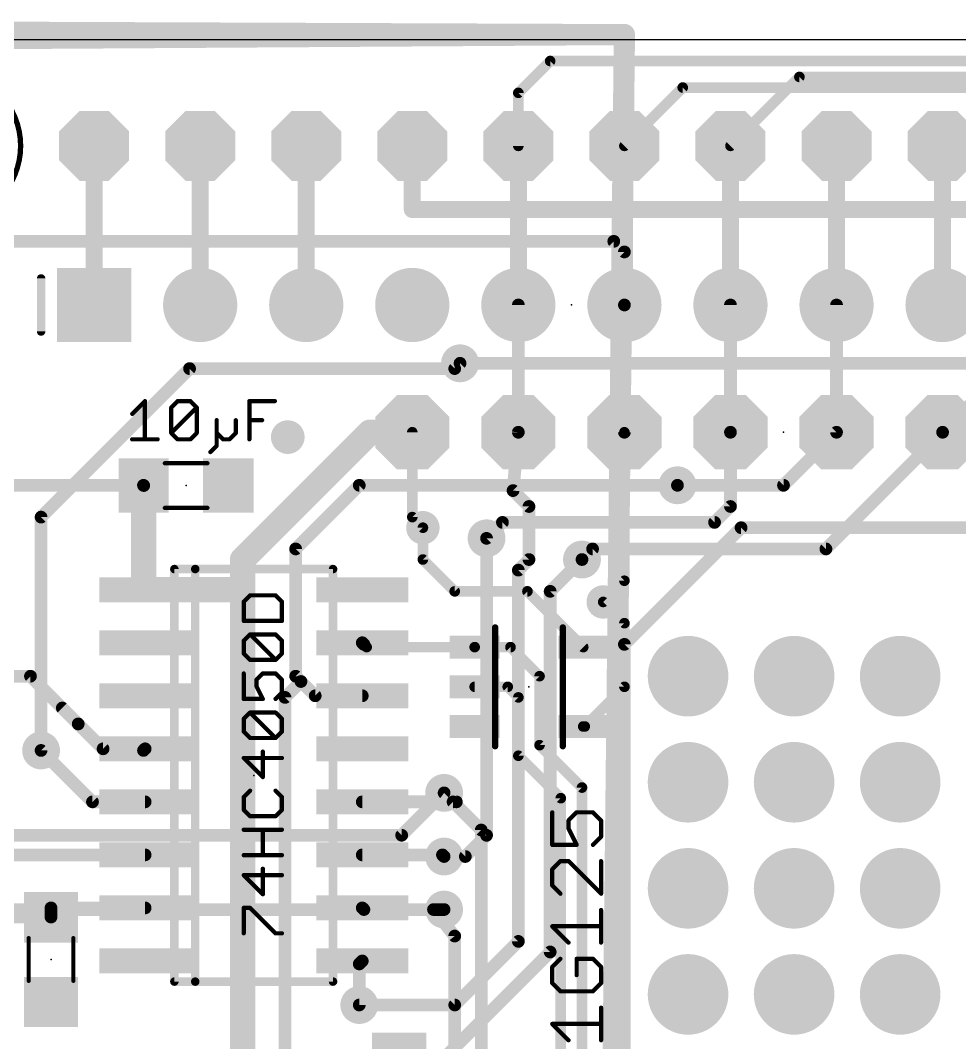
# Model space of a CAD drawing. Extents: x -5.7 to 68.6, y -2.1 to 53.8.
# Drawn here: x 17.03 to 39.52, y 29.33 to 53.8 of the extents above; entities that cross this region are included whole.
import ezdxf

# ---------------------------------------------------------------- set-up
doc = ezdxf.new("R2010")
doc.units = 0
for name, color, linetype in [('1', 12, 'CONTINUOUS'), ('16', 132, 'CONTINUOUS'), ('17', 110, 'CONTINUOUS'), ('18', 110, 'CONTINUOUS'), ('20', 53, 'CONTINUOUS'), ('23', 53, 'CONTINUOUS'), ('27', 253, 'CONTINUOUS'), ('51', 253, 'CONTINUOUS')]:
    doc.layers.add(name, color=color, linetype=linetype)

# ---------------------------------------------------------------- blocks, each defined once
blk = doc.blocks.new('RECT')
blk.add_solid([(-0.5, -0.5), (0.5, -0.5), (-0.5, 0.5), (0.5, 0.5)])
blk = doc.blocks.new('OCTAGONP')
at = {"const_width": 0.5}
blk.add_lwpolyline([(-0.25, -0.1036), (-0.25, 0.1036), (-0.1036, 0.25), (0.1036, 0.25), (0.25, 0.1036), (0.25, -0.1036), (0.1036, -0.25), (-0.1036, -0.25), (-0.25, -0.1036), (-0.25, 0.1036)], dxfattribs=at)
blk = doc.blocks.new('SQUAREP')
blk.add_solid([(-0.5, -0.5), (0.5, -0.5), (-0.5, 0.5), (0.5, 0.5)])
blk = doc.blocks.new('ROUNDP')
at = {"const_width": 0.5}
blk.add_lwpolyline([(0, -0.25, 1), (0, 0.25, 1), (0, -0.25)], format="xyb", dxfattribs=at)
blk = doc.blocks.new('ROUNDV')
at = {"const_width": 0.5}
blk.add_lwpolyline([(0, -0.25, 1), (0, 0.25, 1), (0, -0.25)], format="xyb", dxfattribs=at)

msp = doc.modelspace()

# ---------------------------------------------------------------- linework, layer by layer
at = {"layer": '1'}
for points, const_width in [([(8.975, 53.321), (31.496, 53.467)], 0.508), ([(31.496, 53.467), (31.115, 18.796)], 0.508), ([(34.036, 50.8), (35.687, 52.451)], 0.254), ([(35.687, 52.451), (63.754, 52.451)], 0.254), ([(26.416, 49.276), (26.416, 50.8)], 0.4064), ([(42.672, 49.276), (26.416, 49.276)], 0.4064), ([(31.242, 48.514), (11.938, 48.514)], 0.3048), ([(31.496, 48.26), (31.242, 48.514)], 0.3048), ([(31.496, 46.99), (31.496, 48.26)], 0.3048), ([(27.559, 45.593), (42.545, 45.593)], 0.3048), ([(25.4, 43.942), (22.352, 40.894)], 0.6096), ([(26.416, 43.942), (25.4, 43.942)], 0.6096), ([(34.036, 42.164), (34.036, 43.942)], 0.3048), ([(36.322, 41.148), (39.116, 43.942)], 0.3048), ([(19.984, 42.666), (19.984, 40.205)], 0.6096), ([(12.954, 42.672), (19.978, 42.672)], 0.3048), ([(19.978, 42.672), (19.984, 42.666)], 0.3048), ([(23.622, 41.148), (25.146, 42.672)], 0.3048), ([(25.146, 42.672), (32.766, 42.672)], 0.3048), ([(33.655, 41.783), (34.036, 42.164)], 0.3048), ([(28.194, 41.402), (28.575, 41.783)], 0.3048), ([(28.575, 41.783), (33.655, 41.783)], 0.3048), ([(26.67, 40.894), (26.67, 41.656)], 0.254), ([(22.352, 40.894), (22.352, 40.171)], 0.6096), ([(23.622, 38.1), (23.622, 41.148)], 0.3048), ([(30.48, 40.894), (30.734, 41.148)], 0.3048), ([(30.734, 41.148), (36.322, 41.148)], 0.3048), ([(27.432, 40.132), (26.67, 40.894)], 0.254), ([(19.915, 40.274), (20.018, 40.171)], 0.6096), ([(19.984, 40.205), (20.018, 40.171)], 0.6096), ([(20.018, 40.171), (22.352, 40.171)], 0.6096), ([(22.352, 40.171), (22.352, 27.224)], 0.6096), ([(29.174, 40.132), (27.432, 40.132)], 0.254), ([(30.51, 38.796), (29.174, 40.132)], 0.254), ([(31.496, 39.37), (30.988, 39.878)], 0.254), ([(31.496, 37.846), (31.496, 39.37)], 0.254), ([(25.257, 38.862), (25.218, 38.901)], 0.3048), ([(25.257, 38.862), (25.323, 38.796)], 0.254), ([(25.323, 38.796), (27.91, 38.796)], 0.254), ([(28.768, 38.796), (27.91, 38.796)], 0.254), ([(29.464, 38.1), (28.768, 38.796)], 0.254), ([(13.208, 38.1), (17.272, 38.1)], 0.3048), ([(17.272, 38.1), (18.415, 36.957)], 0.3048), ([(23.749, 37.973), (23.622, 38.1)], 0.3048), ([(29.464, 36.449), (29.464, 38.1)], 0.254), ([(23.368, 37.592), (23.749, 37.973)], 0.3048), ([(24.091, 37.631), (23.749, 37.973)], 0.3048), ([(28.702, 37.846), (27.91, 37.846)], 0.254), ([(28.956, 37.592), (28.702, 37.846)], 0.254), ([(30.546, 36.896), (31.496, 37.846)], 0.254), ([(23.368, 28.956), (23.368, 37.592)], 0.3048), ([(25.218, 37.631), (24.091, 37.631)], 0.3048), ([(28.956, 36.195), (28.956, 37.592)], 0.254), ([(18.034, 37.338), (18.415, 36.957)], 0.3048), ([(18.415, 36.957), (19.011, 36.361)], 0.3048), ([(30.51, 36.896), (30.546, 36.896)], 0.254), ([(18.757, 35.091), (17.526, 36.322)], 0.3048), ([(19.011, 36.361), (20.018, 36.361)], 0.3048), ([(19.979, 36.322), (20.018, 36.361)], 0.3048), ([(30.48, 35.433), (29.464, 36.449)], 0.254), ([(29.972, 35.179), (28.956, 36.195)], 0.254), ([(30.48, 26.924), (30.48, 35.433)], 0.254), ([(27.471, 35.091), (27.178, 35.306)], 0.3048), ([(29.972, 27.178), (29.972, 35.179)], 0.254), ([(20.018, 35.091), (18.757, 35.091)], 0.3048), ([(27.393, 35.091), (25.218, 35.091)], 0.3048), ([(25.218, 35.091), (27.471, 35.091)], 0.3048), ([(28.067, 34.417), (27.393, 35.091)], 0.3048), ([(28.067, 25.781), (28.067, 34.417)], 0.3048), ([(20.018, 33.821), (16.803, 33.821)], 0.3048), ([(25.218, 33.821), (27.139, 33.821)], 0.3048), ([(27.139, 33.821), (27.178, 33.782)], 0.3048), ([(17.764, 32.332), (17.764, 32.551)], 0.3048), ([(17.764, 32.551), (20.018, 32.551)], 0.3048), ([(25.257, 32.512), (25.218, 32.551)], 0.3048), ([(26.924, 32.512), (25.257, 32.512)], 0.3048), ([(27.432, 31.877), (26.924, 32.512)], 0.3048), ([(27.178, 32.512), (26.924, 32.512)], 0.3048), ([(17.764, 32.332), (16.838, 32.332)], 0.3048), ([(27.432, 26.162), (27.432, 31.877)], 0.3048), ([(25.218, 31.281), (25.146, 31.209)], 0.3048), ([(25.146, 31.209), (25.146, 30.226)], 0.3048)]:
    msp.add_lwpolyline(points, dxfattribs=dict(at, const_width=const_width))
for points, const_width in [([(31.623, 53.4656, 1), (31.369, 53.4684)], 0.254), ([(31.4968, 53.34, 1), (31.4952, 53.594)], 0.254), ([(35.687, 52.5145, 1), (35.687, 52.3875)], 0.127), ([(35.7319, 52.4061, 1), (35.6421, 52.4959)], 0.127), ([(26.5176, 50.8, 1), (26.3144, 50.8)], 0.2032), ([(33.9911, 50.8449, 1), (34.0809, 50.7551)], 0.127), ([(26.416, 49.3776, 1), (26.416, 49.1744)], 0.2032), ([(26.3144, 49.276, 1), (26.5176, 49.276)], 0.2032), ([(31.2959, 48.5679, 1), (31.1881, 48.4601)], 0.1524), ([(31.242, 48.4378, 1), (31.242, 48.5902)], 0.1524), ([(31.5722, 48.26, 1), (31.4198, 48.26)], 0.1524), ([(31.4421, 48.2061, 1), (31.5499, 48.3139)], 0.1524), ([(31.4198, 46.99, 1), (31.5722, 46.99)], 0.1524), ([(27.559, 45.6692, 1), (27.559, 45.5168)], 0.1524), ([(25.4, 44.0944, 1), (25.4, 43.7896)], 0.3048), ([(25.5078, 43.8342, 1), (25.2922, 44.0498)], 0.3048), ([(26.416, 43.7896, 1), (26.416, 44.0944)], 0.3048), ([(34.1122, 43.942, 1), (33.9598, 43.942)], 0.1524), ([(39.1699, 43.8881, 1), (39.0621, 43.9959)], 0.1524), ([(20.1364, 42.666, 1), (19.8316, 42.666)], 0.3048), ([(20.0319, 42.7259, 1), (19.9241, 42.6181)], 0.1524), ([(19.9301, 42.6121, 1), (20.0379, 42.7199)], 0.1524), ([(19.978, 42.5958, 1), (19.978, 42.7482)], 0.1524), ([(25.146, 42.7482, 1), (25.146, 42.5958)], 0.1524), ([(25.1999, 42.6181, 1), (25.0921, 42.7259)], 0.1524), ([(32.766, 42.5958, 1), (32.766, 42.7482)], 0.1524), ([(33.9598, 42.164, 1), (34.1122, 42.164)], 0.1524), ([(34.0899, 42.1101, 1), (33.9821, 42.2179)], 0.1524), ([(28.575, 41.8592, 1), (28.575, 41.7068)], 0.1524), ([(28.6289, 41.7291, 1), (28.5211, 41.8369)], 0.1524), ([(33.6011, 41.8369, 1), (33.7089, 41.7291)], 0.1524), ([(33.655, 41.7068, 1), (33.655, 41.8592)], 0.1524), ([(26.7335, 41.656, 1), (26.6065, 41.656)], 0.127), ([(28.1401, 41.4559, 1), (28.2479, 41.3481)], 0.1524), ([(22.2442, 41.0018, 1), (22.4598, 40.7862)], 0.3048), ([(22.5044, 40.894, 1), (22.1996, 40.894)], 0.3048), ([(23.6982, 41.148, 1), (23.5458, 41.148)], 0.1524), ([(23.5681, 41.2019, 1), (23.6759, 41.0941)], 0.1524), ([(30.734, 41.2242, 1), (30.734, 41.0718)], 0.1524), ([(30.7879, 41.0941, 1), (30.6801, 41.2019)], 0.1524), ([(36.2681, 41.2019, 1), (36.3759, 41.0941)], 0.1524), ([(36.322, 41.0718, 1), (36.322, 41.2242)], 0.1524), ([(26.7149, 40.9389, 1), (26.6251, 40.8491)], 0.127), ([(26.6065, 40.894, 1), (26.7335, 40.894)], 0.127), ([(30.4261, 40.9479, 1), (30.5339, 40.8401)], 0.1524), ([(20.0228, 40.3818, 1), (19.8072, 40.1662)], 0.3048), ([(20.0918, 40.3128, 1), (19.8762, 40.0972)], 0.3048), ([(20.018, 40.3234, 1), (20.018, 40.0186)], 0.3048), ([(19.9102, 40.0632, 1), (20.1258, 40.2788)], 0.3048), ([(19.9102, 40.0632, 1), (20.1258, 40.2788)], 0.3048), ([(22.5044, 40.171, 1), (22.1996, 40.171)], 0.3048), ([(22.352, 40.0186, 1), (22.352, 40.3234)], 0.3048), ([(19.8316, 40.205, 1), (20.1364, 40.205)], 0.3048), ([(22.1996, 40.171, 1), (22.5044, 40.171)], 0.3048), ([(27.432, 40.1955, 1), (27.432, 40.0685)], 0.127), ([(27.3871, 40.0871, 1), (27.4769, 40.1769)], 0.127), ([(29.2189, 40.1769, 1), (29.1291, 40.0871)], 0.127), ([(29.174, 40.0685, 1), (29.174, 40.1955)], 0.127), ([(31.0329, 39.9229, 1), (30.9431, 39.8331)], 0.127), ([(31.5595, 39.37, 1), (31.4325, 39.37)], 0.127), ([(31.4511, 39.3251, 1), (31.5409, 39.4149)], 0.127), ([(25.2719, 38.9549, 1), (25.1641, 38.8471)], 0.1524), ([(25.2031, 38.8081, 1), (25.3109, 38.9159)], 0.1524), ([(25.3019, 38.9069, 1), (25.2121, 38.8171)], 0.127), ([(25.323, 38.8595, 1), (25.323, 38.7325)], 0.127), ([(27.91, 38.8595, 1), (27.91, 38.7325)], 0.127), ([(27.91, 38.7325, 1), (27.91, 38.8595)], 0.127), ([(28.8129, 38.8409, 1), (28.7231, 38.7511)], 0.127), ([(28.768, 38.7325, 1), (28.768, 38.8595)], 0.127), ([(25.2781, 38.7511, 1), (25.3679, 38.8409)], 0.127), ([(30.4651, 38.7511, 1), (30.5549, 38.8409)], 0.127), ([(17.3259, 38.1539, 1), (17.2181, 38.0461)], 0.1524), ([(17.272, 38.0238, 1), (17.272, 38.1762)], 0.1524), ([(23.6759, 38.1539, 1), (23.5681, 38.0461)], 0.1524), ([(29.5275, 38.1, 1), (29.4005, 38.1)], 0.127), ([(29.4191, 38.0551, 1), (29.5089, 38.1449)], 0.127), ([(23.5458, 38.1, 1), (23.6982, 38.1)], 0.1524), ([(23.8029, 38.0269, 1), (23.6951, 37.9191)], 0.1524), ([(23.8029, 37.9191, 1), (23.6951, 38.0269)], 0.1524), ([(23.6951, 37.9191, 1), (23.8029, 38.0269)], 0.1524), ([(27.91, 37.9095, 1), (27.91, 37.7825)], 0.127), ([(28.7469, 37.8909, 1), (28.6571, 37.8011)], 0.127), ([(28.702, 37.7825, 1), (28.702, 37.9095)], 0.127), ([(31.5409, 37.8011, 1), (31.4511, 37.8909)], 0.127), ([(23.4442, 37.592, 1), (23.2918, 37.592)], 0.1524), ([(23.3141, 37.6459, 1), (23.4219, 37.5381)], 0.1524), ([(24.091, 37.7072, 1), (24.091, 37.5548)], 0.1524), ([(24.0371, 37.5771, 1), (24.1449, 37.6849)], 0.1524), ([(25.218, 37.5548, 1), (25.218, 37.7072)], 0.1524), ([(29.0195, 37.592, 1), (28.8925, 37.592)], 0.127), ([(28.9111, 37.5471, 1), (29.0009, 37.6369)], 0.127), ([(31.4325, 37.846, 1), (31.5595, 37.846)], 0.127), ([(18.0879, 37.3919, 1), (17.9801, 37.2841)], 0.1524), ([(18.4689, 37.0109, 1), (18.3611, 36.9031)], 0.1524), ([(18.3611, 36.9031, 1), (18.4689, 37.0109)], 0.1524), ([(18.3611, 36.9031, 1), (18.4689, 37.0109)], 0.1524), ([(30.51, 36.9595, 1), (30.51, 36.8325)], 0.127), ([(30.5011, 36.9409, 1), (30.5909, 36.8511)], 0.127), ([(30.546, 36.8325, 1), (30.546, 36.9595)], 0.127), ([(17.5799, 36.3759, 1), (17.4721, 36.2681)], 0.1524), ([(19.011, 36.4372, 1), (19.011, 36.2848)], 0.1524), ([(18.9571, 36.3071, 1), (19.0649, 36.4149)], 0.1524), ([(20.0719, 36.3071, 1), (19.9641, 36.4149)], 0.1524), ([(20.018, 36.2848, 1), (20.018, 36.4372)], 0.1524), ([(29.5089, 36.4939, 1), (29.4191, 36.4041)], 0.127), ([(29.4005, 36.449, 1), (29.5275, 36.449)], 0.127), ([(19.9251, 36.3759, 1), (20.0329, 36.2681)], 0.1524), ([(29.0009, 36.2399, 1), (28.9111, 36.1501)], 0.127), ([(28.8925, 36.195, 1), (29.0195, 36.195)], 0.127), ([(30.5435, 35.433, 1), (30.4165, 35.433)], 0.127), ([(30.4351, 35.3881, 1), (30.5249, 35.4779)], 0.127), ([(27.2231, 35.3674, 1), (27.1329, 35.2446)], 0.1524), ([(30.0355, 35.179, 1), (29.9085, 35.179)], 0.127), ([(29.9271, 35.1341, 1), (30.0169, 35.2239)], 0.127), ([(18.757, 35.1672, 1), (18.757, 35.0148)], 0.1524), ([(18.7031, 35.0371, 1), (18.8109, 35.1449)], 0.1524), ([(20.018, 35.0148, 1), (20.018, 35.1672)], 0.1524), ([(25.218, 35.1672, 1), (25.218, 35.0148)], 0.1524), ([(25.218, 35.1672, 1), (25.218, 35.0148)], 0.1524), ([(27.4469, 35.1449, 1), (27.3391, 35.0371)], 0.1524), ([(27.393, 35.0148, 1), (27.393, 35.1672)], 0.1524), ([(27.4259, 35.0296, 1), (27.5161, 35.1524)], 0.1524), ([(27.471, 35.0148, 1), (27.471, 35.1672)], 0.1524), ([(28.1432, 34.417, 1), (27.9908, 34.417)], 0.1524), ([(28.0131, 34.3631, 1), (28.1209, 34.4709)], 0.1524), ([(20.018, 33.7448, 1), (20.018, 33.8972)], 0.1524), ([(25.218, 33.8972, 1), (25.218, 33.7448)], 0.1524), ([(27.1929, 33.8749, 1), (27.0851, 33.7671)], 0.1524), ([(27.1241, 33.7281, 1), (27.2319, 33.8359)], 0.1524), ([(27.139, 33.7448, 1), (27.139, 33.8972)], 0.1524), ([(17.8402, 32.551, 1), (17.6878, 32.551)], 0.1524), ([(17.764, 32.6272, 1), (17.764, 32.4748)], 0.1524), ([(20.018, 32.4748, 1), (20.018, 32.6272)], 0.1524), ([(25.2719, 32.6049, 1), (25.1641, 32.4971)], 0.1524), ([(25.257, 32.5882, 1), (25.257, 32.4358)], 0.1524), ([(25.2031, 32.4581, 1), (25.3109, 32.5659)], 0.1524), ([(26.9835, 32.5596, 1), (26.8645, 32.4644)], 0.1524), ([(26.924, 32.5882, 1), (26.924, 32.4358)], 0.1524), ([(26.924, 32.4358, 1), (26.924, 32.5882)], 0.1524), ([(27.178, 32.4358, 1), (27.178, 32.5882)], 0.1524), ([(17.6878, 32.332, 1), (17.8402, 32.332)], 0.1524), ([(17.764, 32.2558, 1), (17.764, 32.4082)], 0.1524), ([(27.5082, 31.877, 1), (27.3558, 31.877)], 0.1524), ([(27.3725, 31.8294, 1), (27.4915, 31.9246)], 0.1524), ([(25.2222, 31.209, 1), (25.0698, 31.209)], 0.1524), ([(25.0921, 31.2629, 1), (25.1999, 31.1551)], 0.1524), ([(25.2719, 31.2271, 1), (25.1641, 31.3349)], 0.1524), ([(25.0698, 30.226, 1), (25.2222, 30.226)], 0.1524)]:
    msp.add_lwpolyline(points, format="xyb", dxfattribs=dict(at, const_width=const_width))
at = {"layer": '16'}
for points, const_width in [([(31.496, 53.467), (9.175, 53.554)], 0.5), ([(31.115, 18.796), (31.496, 53.467)], 0.5), ([(28.956, 52.07), (29.718, 52.832)], 0.254), ([(29.718, 52.832), (62.23, 52.832)], 0.254), ([(28.956, 50.8), (28.956, 52.07)], 0.254), ([(31.496, 50.8), (32.893, 52.197)], 0.254), ([(32.893, 52.197), (59.69, 52.197)], 0.254), ([(18.796, 50.8), (18.796, 46.99)], 0.4064), ([(21.336, 50.8), (21.336, 46.99)], 0.4064), ([(23.876, 50.8), (23.876, 46.99)], 0.4064), ([(28.956, 50.8), (28.956, 46.99)], 0.4064), ([(31.496, 50.8), (31.496, 46.99)], 0.4064), ([(34.036, 50.8), (34.036, 46.99)], 0.4064), ([(36.576, 50.8), (36.576, 46.99)], 0.4064), ([(39.116, 50.8), (39.116, 46.99)], 0.4064), ([(28.956, 43.942), (28.956, 46.99)], 0.3048), ([(31.496, 43.942), (31.496, 46.99)], 0.3048), ([(34.036, 43.942), (34.036, 46.99)], 0.3048), ([(36.576, 43.942), (36.576, 46.99)], 0.3048), ([(17.526, 41.91), (21.082, 45.466)], 0.3048), ([(21.082, 45.466), (27.432, 45.466)], 0.3048), ([(27.432, 45.466), (27.559, 45.593)], 0.3048), ([(39.116, 43.942), (40.767, 45.593)], 0.3048), ([(26.416, 41.91), (26.416, 43.942)], 0.254), ([(28.956, 43.942), (28.829, 42.545)], 0.3048), ([(31.496, 40.386), (31.496, 43.942)], 0.254), ([(35.306, 42.672), (36.576, 43.942)], 0.3048), ([(28.829, 42.545), (29.21, 42.164)], 0.3048), ([(32.766, 42.672), (35.306, 42.672)], 0.3048), ([(29.21, 42.164), (29.21, 40.894)], 0.3048), ([(17.526, 36.322), (17.526, 41.91)], 0.3048), ([(26.67, 41.656), (26.416, 41.91)], 0.254), ([(31.496, 38.862), (34.29, 41.656)], 0.3048), ([(34.29, 41.656), (40.386, 41.656)], 0.3048), ([(28.194, 34.29), (28.194, 41.402)], 0.3048), ([(29.21, 40.894), (28.956, 40.64)], 0.3048), ([(29.718, 40.132), (30.48, 40.894)], 0.3048), ([(28.956, 40.64), (28.956, 31.75)], 0.3048), ([(30.988, 39.878), (31.496, 40.386)], 0.254), ([(29.718, 31.496), (29.718, 40.132)], 0.3048), ([(31.496, 19.05), (31.496, 38.862)], 0.3048), ([(26.162, 34.29), (27.178, 35.306)], 0.3048), ([(12.954, 34.29), (26.162, 34.29)], 0.3048), ([(27.686, 33.782), (28.194, 34.29)], 0.3048), ([(27.178, 33.782), (27.686, 33.782)], 0.3048), ([(12.192, 32.512), (27.178, 32.512)], 0.3048), ([(27.432, 30.226), (28.956, 31.75)], 0.3048), ([(26.924, 28.702), (29.718, 31.496)], 0.3048), ([(25.146, 30.226), (27.432, 30.226)], 0.3048)]:
    msp.add_lwpolyline(points, dxfattribs=dict(at, const_width=const_width))
for points, const_width in [([(31.621, 53.4656, 1), (31.371, 53.4684)], 0.25), ([(31.4955, 53.342, 1), (31.4965, 53.592)], 0.25), ([(29.718, 52.8955, 1), (29.718, 52.7685)], 0.127), ([(29.7629, 52.7871, 1), (29.6731, 52.8769)], 0.127), ([(29.0195, 52.07, 1), (28.8925, 52.07)], 0.127), ([(28.9111, 52.1149, 1), (29.0009, 52.0251)], 0.127), ([(32.893, 52.2605, 1), (32.893, 52.1335)], 0.127), ([(32.9379, 52.1521, 1), (32.8481, 52.2419)], 0.127), ([(18.8976, 50.8, 1), (18.6944, 50.8)], 0.2032), ([(21.4376, 50.8, 1), (21.2344, 50.8)], 0.2032), ([(23.9776, 50.8, 1), (23.7744, 50.8)], 0.2032), ([(29.0576, 50.8, 1), (28.8544, 50.8)], 0.2032), ([(31.5976, 50.8, 1), (31.3944, 50.8)], 0.2032), ([(34.1376, 50.8, 1), (33.9344, 50.8)], 0.2032), ([(36.6776, 50.8, 1), (36.4744, 50.8)], 0.2032), ([(39.2176, 50.8, 1), (39.0144, 50.8)], 0.2032), ([(28.8925, 50.8, 1), (29.0195, 50.8)], 0.127), ([(31.4511, 50.8449, 1), (31.5409, 50.7551)], 0.127), ([(18.6944, 46.99, 1), (18.8976, 46.99)], 0.2032), ([(21.2344, 46.99, 1), (21.4376, 46.99)], 0.2032), ([(23.7744, 46.99, 1), (23.9776, 46.99)], 0.2032), ([(28.8544, 46.99, 1), (29.0576, 46.99)], 0.2032), ([(29.0322, 46.99, 1), (28.8798, 46.99)], 0.1524), ([(31.3944, 46.99, 1), (31.5976, 46.99)], 0.2032), ([(31.5722, 46.99, 1), (31.4198, 46.99)], 0.1524), ([(33.9344, 46.99, 1), (34.1376, 46.99)], 0.2032), ([(34.1122, 46.99, 1), (33.9598, 46.99)], 0.1524), ([(36.4744, 46.99, 1), (36.6776, 46.99)], 0.2032), ([(36.6522, 46.99, 1), (36.4998, 46.99)], 0.1524), ([(39.0144, 46.99, 1), (39.2176, 46.99)], 0.2032), ([(21.082, 45.5422, 1), (21.082, 45.3898)], 0.1524), ([(21.1359, 45.4121, 1), (21.0281, 45.5199)], 0.1524), ([(27.3781, 45.5199, 1), (27.4859, 45.4121)], 0.1524), ([(27.432, 45.3898, 1), (27.432, 45.5422)], 0.1524), ([(27.6129, 45.5391, 1), (27.5051, 45.6469)], 0.1524), ([(26.4795, 43.942, 1), (26.3525, 43.942)], 0.127), ([(29.0319, 43.9351, 1), (28.8801, 43.9489)], 0.1524), ([(31.5595, 43.942, 1), (31.4325, 43.942)], 0.127), ([(36.6299, 43.8881, 1), (36.5221, 43.9959)], 0.1524), ([(39.0621, 43.9959, 1), (39.1699, 43.8881)], 0.1524), ([(28.8798, 43.942, 1), (29.0322, 43.942)], 0.1524), ([(31.4198, 43.942, 1), (31.5722, 43.942)], 0.1524), ([(33.9598, 43.942, 1), (34.1122, 43.942)], 0.1524), ([(36.4998, 43.942, 1), (36.6522, 43.942)], 0.1524), ([(28.8829, 42.5989, 1), (28.7751, 42.4911)], 0.1524), ([(28.7531, 42.5519, 1), (28.9049, 42.5381)], 0.1524), ([(32.766, 42.7482, 1), (32.766, 42.5958)], 0.1524), ([(35.2521, 42.7259, 1), (35.3599, 42.6181)], 0.1524), ([(35.306, 42.5958, 1), (35.306, 42.7482)], 0.1524), ([(29.2862, 42.164, 1), (29.1338, 42.164)], 0.1524), ([(29.1561, 42.1101, 1), (29.2639, 42.2179)], 0.1524), ([(17.6022, 41.91, 1), (17.4498, 41.91)], 0.1524), ([(17.4721, 41.9639, 1), (17.5799, 41.8561)], 0.1524), ([(26.4609, 41.9549, 1), (26.3711, 41.8651)], 0.127), ([(26.3525, 41.91, 1), (26.4795, 41.91)], 0.127), ([(26.6251, 41.6111, 1), (26.7149, 41.7009)], 0.127), ([(34.29, 41.7322, 1), (34.29, 41.5798)], 0.1524), ([(34.3439, 41.6021, 1), (34.2361, 41.7099)], 0.1524), ([(28.2702, 41.402, 1), (28.1178, 41.402)], 0.1524), ([(29.1338, 40.894, 1), (29.2862, 40.894)], 0.1524), ([(29.2639, 40.8401, 1), (29.1561, 40.9479)], 0.1524), ([(30.5339, 40.8401, 1), (30.4261, 40.9479)], 0.1524), ([(29.0322, 40.64, 1), (28.8798, 40.64)], 0.1524), ([(28.9021, 40.6939, 1), (29.0099, 40.5861)], 0.1524), ([(31.4325, 40.386, 1), (31.5595, 40.386)], 0.127), ([(31.5409, 40.3411, 1), (31.4511, 40.4309)], 0.127), ([(29.7942, 40.132, 1), (29.6418, 40.132)], 0.1524), ([(29.6641, 40.1859, 1), (29.7719, 40.0781)], 0.1524), ([(30.9431, 39.9229, 1), (31.0329, 39.8331)], 0.127), ([(31.5722, 38.862, 1), (31.4198, 38.862)], 0.1524), ([(31.4421, 38.9159, 1), (31.5499, 38.8081)], 0.1524), ([(17.4498, 36.322, 1), (17.6022, 36.322)], 0.1524), ([(27.2319, 35.2521, 1), (27.1241, 35.3599)], 0.1524), ([(26.1081, 34.3439, 1), (26.2159, 34.2361)], 0.1524), ([(26.162, 34.2138, 1), (26.162, 34.3662)], 0.1524), ([(28.1178, 34.29, 1), (28.2702, 34.29)], 0.1524), ([(28.2479, 34.2361, 1), (28.1401, 34.3439)], 0.1524), ([(27.178, 33.8582, 1), (27.178, 33.7058)], 0.1524), ([(27.6321, 33.8359, 1), (27.7399, 33.7281)], 0.1524), ([(27.686, 33.7058, 1), (27.686, 33.8582)], 0.1524), ([(27.178, 32.4358, 1), (27.178, 32.5882)], 0.1524), ([(28.8798, 31.75, 1), (29.0322, 31.75)], 0.1524), ([(29.0099, 31.6961, 1), (28.9021, 31.8039)], 0.1524), ([(29.7719, 31.4421, 1), (29.6641, 31.5499)], 0.1524), ([(29.6418, 31.496, 1), (29.7942, 31.496)], 0.1524), ([(25.146, 30.3022, 1), (25.146, 30.1498)], 0.1524), ([(27.3781, 30.2799, 1), (27.4859, 30.1721)], 0.1524), ([(27.432, 30.1498, 1), (27.432, 30.3022)], 0.1524)]:
    msp.add_lwpolyline(points, format="xyb", dxfattribs=dict(at, const_width=const_width))
at = {"layer": '20'}
msp.add_line((64.516, 53.34), (0, 53.34), dxfattribs=at)
at = {"layer": '23'}
for p in [(30.226, 46.99), (35.306, 43.942), (21, 42.666), (29.21, 37.846), (22.618, 35.726), (17.764, 31.316)]:
    msp.add_point(p, dxfattribs=at)
at = {"layer": '27', "const_width": 0.1016}
for points in [[(19.7082, 44.3829), (20.0133, 44.688)], [(20.0133, 44.688), (20.0133, 43.7728)], [(20.6437, 44.5355), (20.7963, 44.688)], [(20.6437, 43.9253), (20.6437, 44.5355)], [(20.6437, 43.9253), (21.2539, 44.5355)], [(20.7963, 44.688), (21.1013, 44.688)], [(21.1013, 44.688), (21.2539, 44.5355)], [(21.2539, 44.5355), (21.2539, 43.9253)], [(22.5148, 43.7728), (22.5148, 44.688)], [(22.5148, 44.688), (23.1249, 44.688)], [(21.7318, 44.2304), (21.7318, 43.9253)], [(22.1894, 43.9253), (22.1894, 44.2304)], [(22.5148, 44.2304), (22.8198, 44.2304)], [(19.7082, 43.7728), (20.3183, 43.7728)], [(20.7963, 43.7728), (20.6437, 43.9253)], [(21.1013, 43.7728), (20.7963, 43.7728)], [(21.2539, 43.9253), (21.1013, 43.7728)], [(21.7318, 43.9253), (21.8843, 43.7728)], [(21.7318, 43.9253), (21.7318, 43.6203)], [(21.8843, 43.7728), (22.0369, 43.7728)], [(22.0369, 43.7728), (22.1894, 43.9253)], [(21.7318, 43.6203), (21.5793, 43.4677)], [(22.5316, 40.0364), (22.379, 39.8839)], [(22.379, 39.8839), (22.379, 39.4263)], [(23.1417, 40.0364), (22.5316, 40.0364)], [(23.2942, 39.8839), (23.1417, 40.0364)], [(23.2942, 39.4263), (23.2942, 39.8839)], [(22.379, 39.4263), (23.2942, 39.4263)], [(22.379, 38.9483), (22.5316, 39.1009)], [(22.379, 38.6433), (22.379, 38.9483)], [(22.5316, 39.1009), (23.1417, 39.1009)], [(23.1417, 38.4908), (22.5316, 39.1009)], [(23.1417, 39.1009), (23.2942, 38.9483)], [(23.2942, 38.9483), (23.2942, 38.6433)], [(22.5316, 38.4908), (22.379, 38.6433)], [(23.2942, 38.6433), (23.1417, 38.4908)], [(23.1417, 38.4908), (22.5316, 38.4908)], [(22.379, 38.1654), (22.379, 37.5552)], [(22.6841, 38.0128), (22.8366, 38.1654)], [(22.8366, 38.1654), (23.1417, 38.1654)], [(23.1417, 38.1654), (23.2942, 38.0128)], [(22.6841, 37.8603), (22.6841, 38.0128)], [(23.2942, 38.0128), (23.2942, 37.7078)], [(22.8366, 37.5552), (22.6841, 37.8603)], [(23.2942, 37.7078), (23.1417, 37.5552)], [(22.379, 37.5552), (22.8366, 37.5552)], [(22.379, 37.0773), (22.5316, 37.2298)], [(22.5316, 37.2298), (23.1417, 37.2298)], [(23.1417, 36.6197), (22.5316, 37.2298)], [(23.1417, 37.2298), (23.2942, 37.0773)], [(22.379, 36.7722), (22.379, 37.0773)], [(23.2942, 37.0773), (23.2942, 36.7722)], [(22.5316, 36.6197), (22.379, 36.7722)], [(23.2942, 36.7722), (23.1417, 36.6197)], [(23.1417, 36.6197), (22.5316, 36.6197)], [(22.8366, 35.6842), (22.8366, 36.2943)], [(23.2942, 36.1418), (22.379, 36.1418)], [(22.379, 36.1418), (22.8366, 35.6842)], [(22.5316, 35.3588), (22.379, 35.2063)], [(22.379, 35.2063), (22.379, 34.9012)], [(23.2942, 35.2063), (23.1417, 35.3588)], [(23.2942, 34.9012), (23.2942, 35.2063)], [(22.379, 34.9012), (22.5316, 34.7487)], [(22.5316, 34.7487), (23.1417, 34.7487)], [(23.1417, 34.7487), (23.2942, 34.9012)], [(29.7678, 34.84), (29.7678, 34.0604)], [(30.1576, 34.6451), (30.3525, 34.84)], [(30.3525, 34.84), (30.7423, 34.84)], [(30.7423, 34.84), (30.9372, 34.6451)], [(30.1576, 34.4502), (30.1576, 34.6451)], [(30.9372, 34.6451), (30.9372, 34.2553)], [(22.379, 34.4233), (23.2942, 34.4233)], [(22.8366, 33.8132), (22.8366, 34.4233)], [(30.3525, 34.0604), (30.1576, 34.4502)], [(30.9372, 34.2553), (30.7423, 34.0604)], [(29.7678, 34.0604), (30.3525, 34.0604)], [(23.2942, 33.8132), (22.379, 33.8132)], [(22.8366, 32.8776), (22.8366, 33.4878)], [(29.9627, 33.6706), (29.7678, 33.4757)], [(30.1576, 33.6706), (29.9627, 33.6706)], [(30.9372, 32.891), (30.1576, 33.6706)], [(30.9372, 33.6706), (30.9372, 32.891)], [(23.2942, 33.3352), (22.379, 33.3352)], [(22.379, 33.3352), (22.8366, 32.8776)], [(29.7678, 33.4757), (29.7678, 33.0859)], [(29.7678, 33.0859), (29.9627, 32.891)], [(22.379, 31.9421), (22.379, 32.5522)], [(22.379, 32.5522), (22.5316, 32.5522)], [(22.5316, 32.5522), (23.1417, 31.9421)], [(30.9372, 31.7216), (30.9372, 32.5012)], [(30.1576, 31.7216), (29.7678, 32.1114)], [(29.7678, 32.1114), (30.9372, 32.1114)], [(23.1417, 31.9421), (23.2942, 31.9421)], [(29.9627, 31.3318), (29.7678, 31.1369)], [(30.7423, 31.3318), (30.3525, 31.3318)], [(30.3525, 31.3318), (30.3525, 30.942)], [(30.9372, 31.1369), (30.7423, 31.3318)], [(29.7678, 31.1369), (29.7678, 30.7471)], [(30.9372, 30.7471), (30.9372, 31.1369)], [(29.7678, 30.7471), (29.9627, 30.5522)], [(29.9627, 30.5522), (30.7423, 30.5522)], [(30.7423, 30.5522), (30.9372, 30.7471)], [(30.9372, 29.3828), (30.9372, 30.1624)], [(30.1576, 29.3828), (29.7678, 29.7726)], [(29.7678, 29.7726), (30.9372, 29.7726)]]:
    msp.add_lwpolyline(points, dxfattribs=at)
at = {"layer": '27', "const_width": 0.0508}
for points in [[(20.0387, 44.688, 1), (19.9879, 44.688)], [(20.0312, 44.67, 1), (19.9953, 44.7059)], [(20.6691, 44.5355, 1), (20.6183, 44.5355)], [(20.6258, 44.5534, 1), (20.6617, 44.5175)], [(20.7963, 44.7134, 1), (20.7963, 44.6626)], [(20.8142, 44.67, 1), (20.7783, 44.7059)], [(21.1193, 44.7059, 1), (21.0834, 44.67)], [(21.1013, 44.6626, 1), (21.1013, 44.7134)], [(21.2793, 44.5355, 1), (21.2285, 44.5355)], [(21.2718, 44.5175, 1), (21.2359, 44.5534)], [(21.2359, 44.5175, 1), (21.2718, 44.5534)], [(22.5402, 44.688, 1), (22.4894, 44.688)], [(22.5148, 44.7134, 1), (22.5148, 44.6626)], [(23.1249, 44.6626, 1), (23.1249, 44.7134)], [(19.6903, 44.4009, 1), (19.7262, 44.365)], [(21.7572, 44.2304, 1), (21.7064, 44.2304)], [(22.2148, 44.2304, 1), (22.164, 44.2304)], [(22.5148, 44.2558, 1), (22.5148, 44.205)], [(22.8198, 44.205, 1), (22.8198, 44.2558)], [(19.7082, 43.7982, 1), (19.7082, 43.7474)], [(20.3183, 43.7474, 1), (20.3183, 43.7982)], [(20.6183, 43.9253, 1), (20.6691, 43.9253)], [(20.6617, 43.9433, 1), (20.6258, 43.9074)], [(20.6258, 43.9433, 1), (20.6617, 43.9074)], [(20.7963, 43.7982, 1), (20.7963, 43.7474)], [(20.7783, 43.7548, 1), (20.8142, 43.7908)], [(21.0834, 43.7908, 1), (21.1193, 43.7548)], [(21.1013, 43.7474, 1), (21.1013, 43.7982)], [(21.2285, 43.9253, 1), (21.2793, 43.9253)], [(21.2718, 43.9074, 1), (21.2359, 43.9433)], [(21.7497, 43.9433, 1), (21.7138, 43.9074)], [(21.7572, 43.9253, 1), (21.7064, 43.9253)], [(21.7064, 43.9253, 1), (21.7572, 43.9253)], [(21.8843, 43.7982, 1), (21.8843, 43.7474)], [(21.8664, 43.7548, 1), (21.9023, 43.7908)], [(22.0189, 43.7908, 1), (22.0548, 43.7548)], [(22.0369, 43.7474, 1), (22.0369, 43.7982)], [(22.164, 43.9253, 1), (22.2148, 43.9253)], [(22.2073, 43.9074, 1), (22.1714, 43.9433)], [(19.9879, 43.7728, 1), (20.0387, 43.7728)], [(21.7064, 43.6203, 1), (21.7572, 43.6203)], [(21.7497, 43.6023, 1), (21.7138, 43.6382)], [(22.4894, 43.7728, 1), (22.5402, 43.7728)], [(21.5613, 43.4857, 1), (21.5972, 43.4498)], [(22.4044, 39.8839, 1), (22.3536, 39.8839)], [(22.3611, 39.9018, 1), (22.397, 39.8659)], [(22.5316, 40.0618, 1), (22.5316, 40.011)], [(22.5495, 40.0184, 1), (22.5136, 40.0544)], [(23.1596, 40.0544, 1), (23.1237, 40.0184)], [(23.1417, 40.011, 1), (23.1417, 40.0618)], [(23.3196, 39.8839, 1), (23.2688, 39.8839)], [(23.2762, 39.8659, 1), (23.3122, 39.9018)], [(22.379, 39.4517, 1), (22.379, 39.4009)], [(22.3536, 39.4263, 1), (22.4044, 39.4263)], [(23.2688, 39.4263, 1), (23.3196, 39.4263)], [(23.2942, 39.4009, 1), (23.2942, 39.4517)], [(22.4044, 38.9483, 1), (22.3536, 38.9483)], [(22.3611, 38.9663, 1), (22.397, 38.9304)], [(22.5316, 39.1263, 1), (22.5316, 39.0755)], [(22.5495, 39.1188, 1), (22.5136, 39.0829)], [(22.5495, 39.0829, 1), (22.5136, 39.1188)], [(23.1596, 39.1188, 1), (23.1237, 39.0829)], [(23.1417, 39.0755, 1), (23.1417, 39.1263)], [(23.3196, 38.9483, 1), (23.2688, 38.9483)], [(23.2762, 38.9304, 1), (23.3122, 38.9663)], [(22.397, 38.6612, 1), (22.3611, 38.6253)], [(23.3122, 38.6253, 1), (23.2762, 38.6612)], [(22.3536, 38.6433, 1), (22.4044, 38.6433)], [(22.5316, 38.5162, 1), (22.5316, 38.4654)], [(22.5136, 38.4728, 1), (22.5495, 38.5087)], [(23.1237, 38.5087, 1), (23.1596, 38.4728)], [(23.1237, 38.4728, 1), (23.1596, 38.5087)], [(23.1417, 38.4654, 1), (23.1417, 38.5162)], [(23.2688, 38.6433, 1), (23.3196, 38.6433)], [(22.4044, 38.1654, 1), (22.3536, 38.1654)], [(22.8366, 38.1908, 1), (22.8366, 38.14)], [(22.8546, 38.1474, 1), (22.8186, 38.1833)], [(23.1596, 38.1833, 1), (23.1237, 38.1474)], [(23.1417, 38.14, 1), (23.1417, 38.1908)], [(22.7095, 38.0128, 1), (22.6587, 38.0128)], [(22.6661, 38.0308, 1), (22.702, 37.9949)], [(23.3196, 38.0128, 1), (23.2688, 38.0128)], [(23.2762, 37.9949, 1), (23.3122, 38.0308)], [(22.7068, 37.8717, 1), (22.6614, 37.8489)], [(22.6587, 37.8603, 1), (22.7095, 37.8603)], [(23.2688, 37.7078, 1), (23.3196, 37.7078)], [(23.3122, 37.6898, 1), (23.2762, 37.7257)], [(22.379, 37.5806, 1), (22.379, 37.5298)], [(22.3536, 37.5552, 1), (22.4044, 37.5552)], [(22.8139, 37.5439, 1), (22.8593, 37.5666)], [(22.8366, 37.5298, 1), (22.8366, 37.5806)], [(23.1237, 37.5732, 1), (23.1596, 37.5373)], [(22.5316, 37.2552, 1), (22.5316, 37.2044)], [(22.5495, 37.2478, 1), (22.5136, 37.2119)], [(22.5495, 37.2119, 1), (22.5136, 37.2478)], [(23.1596, 37.2478, 1), (23.1237, 37.2119)], [(23.1417, 37.2044, 1), (23.1417, 37.2552)], [(22.4044, 37.0773, 1), (22.3536, 37.0773)], [(22.3611, 37.0953, 1), (22.397, 37.0593)], [(23.3196, 37.0773, 1), (23.2688, 37.0773)], [(23.2762, 37.0593, 1), (23.3122, 37.0953)], [(22.3536, 36.7722, 1), (22.4044, 36.7722)], [(22.397, 36.7902, 1), (22.3611, 36.7543)], [(23.2688, 36.7722, 1), (23.3196, 36.7722)], [(23.3122, 36.7543, 1), (23.2762, 36.7902)], [(22.5316, 36.6451, 1), (22.5316, 36.5943)], [(22.5136, 36.6018, 1), (22.5495, 36.6377)], [(23.1237, 36.6377, 1), (23.1596, 36.6018)], [(23.1237, 36.6018, 1), (23.1596, 36.6377)], [(23.1417, 36.5943, 1), (23.1417, 36.6451)], [(22.862, 36.2943, 1), (22.8112, 36.2943)], [(22.379, 36.1672, 1), (22.379, 36.1164)], [(22.397, 36.1598, 1), (22.3611, 36.1238)], [(23.2942, 36.1164, 1), (23.2942, 36.1672)], [(22.8112, 35.6842, 1), (22.862, 35.6842)], [(22.8186, 35.6662, 1), (22.8546, 35.7022)], [(22.4044, 35.2063, 1), (22.3536, 35.2063)], [(22.3611, 35.2242, 1), (22.397, 35.1883)], [(22.5495, 35.3408, 1), (22.5136, 35.3768)], [(23.1596, 35.3768, 1), (23.1237, 35.3408)], [(23.3196, 35.2063, 1), (23.2688, 35.2063)], [(23.2762, 35.1883, 1), (23.3122, 35.2242)], [(22.397, 34.9192, 1), (22.3611, 34.8832)], [(22.3536, 34.9012, 1), (22.4044, 34.9012)], [(22.5316, 34.7741, 1), (22.5316, 34.7233)], [(22.5136, 34.7307, 1), (22.5495, 34.7666)], [(23.1237, 34.7666, 1), (23.1596, 34.7307)], [(23.1417, 34.7233, 1), (23.1417, 34.7741)], [(23.2688, 34.9012, 1), (23.3196, 34.9012)], [(23.3122, 34.8832, 1), (23.2762, 34.9192)], [(29.7932, 34.84, 1), (29.7424, 34.84)], [(30.3525, 34.8654, 1), (30.3525, 34.8146)], [(30.3705, 34.822, 1), (30.3345, 34.8579)], [(30.7603, 34.8579, 1), (30.7243, 34.822)], [(30.7423, 34.8146, 1), (30.7423, 34.8654)], [(30.183, 34.6451, 1), (30.1322, 34.6451)], [(30.1396, 34.663, 1), (30.1756, 34.6271)], [(30.9626, 34.6451, 1), (30.9118, 34.6451)], [(30.9192, 34.6271, 1), (30.9552, 34.663)], [(22.379, 34.4487, 1), (22.379, 34.3979)], [(22.862, 34.4233, 1), (22.8112, 34.4233)], [(23.2942, 34.3979, 1), (23.2942, 34.4487)], [(30.1803, 34.4615, 1), (30.1349, 34.4388)], [(30.1322, 34.4502, 1), (30.183, 34.4502)], [(30.9118, 34.2553, 1), (30.9626, 34.2553)], [(30.9552, 34.2373, 1), (30.9192, 34.2732)], [(29.7678, 34.0858, 1), (29.7678, 34.035)], [(29.7424, 34.0604, 1), (29.7932, 34.0604)], [(30.3298, 34.049, 1), (30.3752, 34.0717)], [(30.3525, 34.035, 1), (30.3525, 34.0858)], [(30.7243, 34.0783, 1), (30.7603, 34.0424)], [(22.379, 33.8386, 1), (22.379, 33.7878)], [(22.8112, 33.8132, 1), (22.862, 33.8132)], [(23.2942, 33.7878, 1), (23.2942, 33.8386)], [(22.862, 33.4878, 1), (22.8112, 33.4878)], [(29.9627, 33.696, 1), (29.9627, 33.6452)], [(29.9807, 33.6526, 1), (29.9447, 33.6885)], [(30.1756, 33.6885, 1), (30.1396, 33.6526)], [(30.1576, 33.6452, 1), (30.1576, 33.696)], [(30.9626, 33.6706, 1), (30.9118, 33.6706)], [(22.379, 33.3606, 1), (22.379, 33.3098)], [(22.397, 33.3532, 1), (22.3611, 33.3173)], [(23.2942, 33.3098, 1), (23.2942, 33.3606)], [(29.7932, 33.4757, 1), (29.7424, 33.4757)], [(29.7498, 33.4936, 1), (29.7858, 33.4577)], [(29.7858, 33.1038, 1), (29.7498, 33.0679)], [(29.7424, 33.0859, 1), (29.7932, 33.0859)], [(22.8112, 32.8776, 1), (22.862, 32.8776)], [(22.8186, 32.8597, 1), (22.8546, 32.8956)], [(29.9447, 32.873, 1), (29.9807, 32.9089)], [(30.9118, 32.891, 1), (30.9626, 32.891)], [(30.9192, 32.873, 1), (30.9552, 32.9089)], [(22.4044, 32.5522, 1), (22.3536, 32.5522)], [(22.379, 32.5776, 1), (22.379, 32.5268)], [(22.5495, 32.5702, 1), (22.5136, 32.5343)], [(22.5316, 32.5268, 1), (22.5316, 32.5776)], [(30.9626, 32.5012, 1), (30.9118, 32.5012)], [(29.7858, 32.1293, 1), (29.7498, 32.0934)], [(29.7678, 32.1368, 1), (29.7678, 32.086)], [(30.9372, 32.086, 1), (30.9372, 32.1368)], [(22.3536, 31.9421, 1), (22.4044, 31.9421)], [(23.1417, 31.9675, 1), (23.1417, 31.9167)], [(23.1237, 31.9242, 1), (23.1596, 31.9601)], [(23.2942, 31.9167, 1), (23.2942, 31.9675)], [(30.1396, 31.7036, 1), (30.1756, 31.7395)], [(30.9118, 31.7216, 1), (30.9626, 31.7216)], [(29.9807, 31.3138, 1), (29.9447, 31.3497)], [(30.3525, 31.3572, 1), (30.3525, 31.3064)], [(30.3779, 31.3318, 1), (30.3271, 31.3318)], [(30.7603, 31.3497, 1), (30.7243, 31.3138)], [(30.7423, 31.3064, 1), (30.7423, 31.3572)], [(29.7932, 31.1369, 1), (29.7424, 31.1369)], [(29.7498, 31.1548, 1), (29.7858, 31.1189)], [(30.9626, 31.1369, 1), (30.9118, 31.1369)], [(30.9192, 31.1189, 1), (30.9552, 31.1548)], [(30.3271, 30.942, 1), (30.3779, 30.942)], [(29.7858, 30.765, 1), (29.7498, 30.7291)], [(29.7424, 30.7471, 1), (29.7932, 30.7471)], [(29.9627, 30.5776, 1), (29.9627, 30.5268)], [(30.7423, 30.5268, 1), (30.7423, 30.5776)], [(30.9118, 30.7471, 1), (30.9626, 30.7471)], [(30.9552, 30.7291, 1), (30.9192, 30.765)], [(29.9447, 30.5342, 1), (29.9807, 30.5701)], [(30.7243, 30.5701, 1), (30.7603, 30.5342)], [(30.9626, 30.1624, 1), (30.9118, 30.1624)], [(29.7858, 29.7905, 1), (29.7498, 29.7546)], [(29.7678, 29.798, 1), (29.7678, 29.7472)], [(30.9372, 29.7472, 1), (30.9372, 29.798)], [(30.1396, 29.3648, 1), (30.1756, 29.4008)], [(30.9118, 29.3828, 1), (30.9626, 29.3828)]]:
    msp.add_lwpolyline(points, format="xyb", dxfattribs=at)
at = {"layer": '51'}
for points, const_width in [([(15.24, 49.004, 1), (15.24, 52.596, 1), (15.24, 49.004)], 0.127), ([(17.5768, 47.625, 1), (17.4752, 47.625)], 0.1016), ([(17.4752, 46.355, 1), (17.5768, 46.355)], 0.1016), ([(20.49, 43.2264, 1), (20.49, 43.1756)], 0.0508), ([(21.51, 43.1756, 1), (21.51, 43.2264)], 0.0508), ([(20.49, 42.1564, 1), (20.49, 42.1056)], 0.0508), ([(21.51, 42.1056, 1), (21.51, 42.1564)], 0.0508), ([(20.7688, 40.666, 1), (20.6672, 40.666)], 0.1016), ([(20.718, 40.7168, 1), (20.718, 40.6152)], 0.1016), ([(21.218, 40.7168, 1), (21.218, 40.6152)], 0.1016), ([(21.2688, 40.666, 1), (21.1672, 40.666)], 0.1016), ([(21.218, 40.6152, 1), (21.218, 40.7168)], 0.1016), ([(24.5688, 40.666, 1), (24.4672, 40.666)], 0.1016), ([(24.518, 40.6152, 1), (24.518, 40.7168)], 0.1016), ([(28.4381, 39.268, 1), (28.3619, 39.268)], 0.0762), ([(30.0581, 39.268, 1), (29.9819, 39.268)], 0.0762), ([(28.3619, 36.424, 1), (28.4381, 36.424)], 0.0762), ([(29.9819, 36.424, 1), (30.0581, 36.424)], 0.0762), ([(17.2544, 31.826, 1), (17.2036, 31.826)], 0.0508), ([(18.3244, 31.826, 1), (18.2736, 31.826)], 0.0508), ([(20.718, 30.8368, 1), (20.718, 30.7352)], 0.1016), ([(21.218, 30.8368, 1), (21.218, 30.7352)], 0.1016), ([(21.218, 30.7352, 1), (21.218, 30.8368)], 0.1016), ([(24.518, 30.7352, 1), (24.518, 30.8368)], 0.1016), ([(17.2036, 30.806, 1), (17.2544, 30.806)], 0.0508), ([(18.2736, 30.806, 1), (18.3244, 30.806)], 0.0508), ([(20.6672, 30.786, 1), (20.7688, 30.786)], 0.1016), ([(21.1672, 30.786, 1), (21.2688, 30.786)], 0.1016), ([(24.4672, 30.786, 1), (24.5688, 30.786)], 0.1016)]:
    msp.add_lwpolyline(points, format="xyb", dxfattribs=dict(at, const_width=const_width))
for points, const_width in [([(17.526, 47.625), (17.526, 46.355)], 0.2032), ([(20.49, 43.201), (21.51, 43.201)], 0.1016), ([(20.49, 42.131), (21.51, 42.131)], 0.1016), ([(20.718, 30.786), (20.718, 40.666)], 0.2032), ([(20.718, 40.666), (21.218, 40.666)], 0.2032), ([(21.218, 40.666), (24.518, 40.666)], 0.2032), ([(21.218, 30.786), (21.218, 40.666)], 0.2032), ([(24.518, 40.666), (24.518, 30.786)], 0.2032), ([(28.4, 36.424), (28.4, 39.268)], 0.1524), ([(30.02, 39.268), (30.02, 36.424)], 0.1524), ([(17.229, 30.806), (17.229, 31.826)], 0.1016), ([(18.299, 30.806), (18.299, 31.826)], 0.1016), ([(21.218, 30.786), (20.718, 30.786)], 0.2032), ([(24.518, 30.786), (21.218, 30.786)], 0.2032)]:
    msp.add_lwpolyline(points, dxfattribs=dict(at, const_width=const_width))

# ---------------------------------------------------------------- block references
at = {"layer": '1', "xscale": 1.2, "yscale": 1.3}
for p in [(19.984, 42.666), (22.016, 42.666)]:
    msp.add_blockref('RECT', p, dxfattribs=at)
at = {"layer": '1'}
for p, xscale, yscale, rotation in [((20.018, 40.171), 0.6, 2.2, 270), ((25.218, 40.171), 0.6, 2.2, 270), ((20.018, 38.901), 0.6, 2.2, 270), ((25.218, 38.901), 0.6, 2.2, 270), ((27.91, 38.796), 0.55, 1.2, 270), ((30.51, 38.796), 0.55, 1.2, 270), ((27.91, 37.846), 0.55, 1.2, 270), ((20.018, 37.631), 0.6, 2.2, 270), ((25.218, 37.631), 0.6, 2.2, 270), ((27.91, 36.896), 0.55, 1.2, 270), ((30.51, 36.896), 0.55, 1.2, 270), ((20.018, 36.361), 0.6, 2.2, 270), ((25.218, 36.361), 0.6, 2.2, 270), ((20.018, 35.091), 0.6, 2.2, 270), ((25.218, 35.091), 0.6, 2.2, 270), ((20.018, 33.821), 0.6, 2.2, 270), ((25.218, 33.821), 0.6, 2.2, 270), ((17.764, 32.332), 1.2, 1.3, 90), ((20.018, 32.551), 0.6, 2.2, 270), ((25.218, 32.551), 0.6, 2.2, 270), ((20.018, 31.281), 0.6, 2.2, 270), ((25.218, 31.281), 0.6, 2.2, 270), ((17.764, 30.3), 1.2, 1.3, 90), ((26.1, 28.964), 1.2, 1.3, 90)]:
    msp.add_blockref('RECT', p, dxfattribs=dict(at, xscale=xscale, yscale=yscale, rotation=rotation))
at = {"layer": '17', "xscale": 1.6764, "yscale": 1.6764}
for p in [(18.796, 50.8), (18.796, 50.8), (21.336, 50.8), (21.336, 50.8), (23.876, 50.8), (23.876, 50.8), (26.416, 50.8), (26.416, 50.8), (28.956, 50.8), (28.956, 50.8), (31.496, 50.8), (31.496, 50.8), (34.036, 50.8), (34.036, 50.8), (36.576, 50.8), (36.576, 50.8), (39.116, 50.8), (39.116, 50.8)]:
    msp.add_blockref('OCTAGONP', p, dxfattribs=at)
at = {"layer": '17', "xscale": 1.778, "yscale": 1.778, "rotation": 90}
for name, p in [('SQUAREP', (18.796, 46.99)), ('SQUAREP', (18.796, 46.99)), ('ROUNDP', (21.336, 46.99)), ('ROUNDP', (21.336, 46.99)), ('ROUNDP', (23.876, 46.99)), ('ROUNDP', (23.876, 46.99)), ('ROUNDP', (26.416, 46.99)), ('ROUNDP', (26.416, 46.99)), ('ROUNDP', (28.956, 46.99)), ('ROUNDP', (28.956, 46.99)), ('ROUNDP', (31.496, 46.99)), ('ROUNDP', (31.496, 46.99)), ('ROUNDP', (34.036, 46.99)), ('ROUNDP', (34.036, 46.99)), ('ROUNDP', (36.576, 46.99)), ('ROUNDP', (36.576, 46.99)), ('ROUNDP', (39.116, 46.99)), ('ROUNDP', (39.116, 46.99)), ('OCTAGONP', (26.416, 43.942)), ('OCTAGONP', (26.416, 43.942)), ('OCTAGONP', (28.956, 43.942)), ('OCTAGONP', (28.956, 43.942)), ('OCTAGONP', (31.496, 43.942)), ('OCTAGONP', (31.496, 43.942)), ('OCTAGONP', (34.036, 43.942)), ('OCTAGONP', (34.036, 43.942)), ('OCTAGONP', (36.576, 43.942)), ('OCTAGONP', (36.576, 43.942)), ('OCTAGONP', (39.116, 43.942)), ('OCTAGONP', (39.116, 43.942))]:
    msp.add_blockref(name, p, dxfattribs=at)
at = {"layer": '18'}
for p, xscale, yscale in [((27.559, 45.593), 0.9064, 0.9064), ((27.559, 45.593), 0.9064, 0.9064), ((23.434, 43.826), 0.8064, 0.8064), ((23.434, 43.826), 0.8064, 0.8064), ((32.766, 42.672), 0.9064, 0.9064), ((32.766, 42.672), 0.9064, 0.9064), ((26.67, 41.656), 0.8001, 0.8001), ((26.67, 41.656), 0.8001, 0.8001), ((28.194, 41.402), 0.9064, 0.9064), ((28.194, 41.402), 0.9064, 0.9064), ((30.48, 40.894), 0.9064, 0.9064), ((30.48, 40.894), 0.9064, 0.9064), ((30.988, 39.878), 0.8001, 0.8001), ((30.988, 39.878), 0.8001, 0.8001), ((33.02, 38.1), 1.9304, 1.9304), ((33.02, 38.1), 1.9304, 1.9304), ((35.56, 38.1), 1.9304, 1.9304), ((35.56, 38.1), 1.9304, 1.9304), ((38.1, 38.1), 1.9304, 1.9304), ((38.1, 38.1), 1.9304, 1.9304), ((17.526, 36.322), 0.9064, 0.9064), ((17.526, 36.322), 0.9064, 0.9064), ((33.02, 35.56), 1.9304, 1.9304), ((33.02, 35.56), 1.9304, 1.9304), ((35.56, 35.56), 1.9304, 1.9304), ((35.56, 35.56), 1.9304, 1.9304), ((38.1, 35.56), 1.9304, 1.9304), ((38.1, 35.56), 1.9304, 1.9304), ((27.178, 35.306), 0.9064, 0.9064), ((27.178, 35.306), 0.9064, 0.9064), ((27.178, 33.782), 0.9064, 0.9064), ((27.178, 33.782), 0.9064, 0.9064), ((33.02, 33.02), 1.9304, 1.9304), ((33.02, 33.02), 1.9304, 1.9304), ((35.56, 33.02), 1.9304, 1.9304), ((35.56, 33.02), 1.9304, 1.9304), ((38.1, 33.02), 1.9304, 1.9304), ((38.1, 33.02), 1.9304, 1.9304), ((27.178, 32.512), 0.9064, 0.9064), ((27.178, 32.512), 0.9064, 0.9064), ((33.02, 30.48), 1.9304, 1.9304), ((33.02, 30.48), 1.9304, 1.9304), ((35.56, 30.48), 1.9304, 1.9304), ((35.56, 30.48), 1.9304, 1.9304), ((38.1, 30.48), 1.9304, 1.9304), ((38.1, 30.48), 1.9304, 1.9304), ((25.146, 30.226), 0.9064, 0.9064), ((25.146, 30.226), 0.9064, 0.9064)]:
    msp.add_blockref('ROUNDV', p, dxfattribs=dict(at, xscale=xscale, yscale=yscale))
at = {"layer": '51'}
for p, xscale, yscale in [((18.796, 46.99), 0.508, 0.508), ((21.336, 46.99), 0.508, 0.508), ((23.876, 46.99), 0.508, 0.508), ((26.416, 46.99), 0.508, 0.508), ((28.956, 46.99), 0.508, 0.508), ((31.496, 46.99), 0.508, 0.508), ((34.036, 46.99), 0.508, 0.508), ((36.576, 46.99), 0.508, 0.508), ((39.116, 46.99), 0.508, 0.508), ((26.416, 43.942), 0.508, 0.508), ((28.956, 43.942), 0.508, 0.508), ((31.496, 43.942), 0.508, 0.508), ((34.036, 43.942), 0.508, 0.508), ((36.576, 43.942), 0.508, 0.508), ((39.116, 43.942), 0.508, 0.508), ((20.2916, 42.666), 0.5832, 1.3), ((21.7032, 42.666), 0.5936, 1.3)]:
    msp.add_blockref('RECT', p, dxfattribs=dict(at, xscale=xscale, yscale=yscale))
for p, xscale, yscale, rotation in [((20.068, 40.171), 0.49, 1.1, 270), ((25.168, 40.171), 0.49, 1.1, 270), ((20.068, 38.901), 0.49, 1.1, 270), ((25.168, 38.901), 0.49, 1.1, 270), ((28.035, 38.796), 0.5, 0.65, 270), ((30.385, 38.796), 0.5, 0.65, 270), ((28.035, 37.846), 0.5, 0.65, 270), ((20.068, 37.631), 0.49, 1.1, 270), ((25.168, 37.631), 0.49, 1.1, 270), ((28.035, 36.896), 0.5, 0.65, 270), ((30.385, 36.896), 0.5, 0.65, 270), ((20.068, 36.361), 0.49, 1.1, 270), ((25.168, 36.361), 0.49, 1.1, 270), ((20.068, 35.091), 0.49, 1.1, 270), ((25.168, 35.091), 0.49, 1.1, 270), ((20.068, 33.821), 0.49, 1.1, 270), ((25.168, 33.821), 0.49, 1.1, 270), ((20.068, 32.551), 0.49, 1.1, 270), ((25.168, 32.551), 0.49, 1.1, 270), ((17.764, 32.0192), 0.5936, 1.3, 90), ((20.068, 31.281), 0.49, 1.1, 270), ((25.168, 31.281), 0.49, 1.1, 270), ((17.764, 30.6076), 0.5832, 1.3, 90)]:
    msp.add_blockref('RECT', p, dxfattribs=dict(at, xscale=xscale, yscale=yscale, rotation=rotation))

doc.saveas('drawing.dxf')
